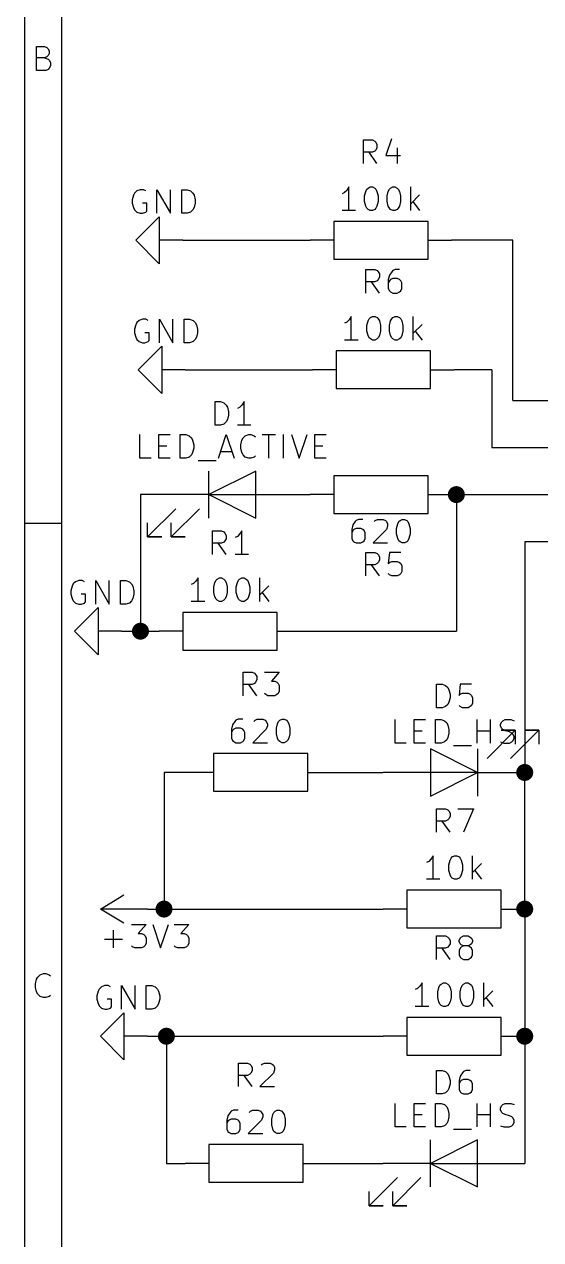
# Model space of a CAD drawing. Extents: x 0.4 to 16.1, y -11.3 to -0.4.
# Drawn here: x 0.394 to 1.489, y -5.852 to -3.271 of the extents above; entities that cross this region are included whole.
import ezdxf

# ---------------------------------------------------------------- set-up
doc = ezdxf.new("R2010")
doc.units = 0
doc.header["$MEASUREMENT"] = 0
for name, color, linetype in [('CYAN2', 4, 'CONTINUOUS'), ('GREEN2', 3, 'CONTINUOUS'), ('RED2', 1, 'CONTINUOUS')]:
    doc.layers.add(name, color=color, linetype=linetype)

msp = doc.modelspace()

# ---------------------------------------------------------------- linework, layer by layer
at = {"layer": 'CYAN2', "linetype": 'CONTINUOUS'}
for p, q in [((1.11309, -3.56696), (1.11309, -3.51696)), ((1.11309, -3.51696), (1.13214, -3.51696)), ((1.13214, -3.51696), (1.1369, -3.51934)), ((1.1369, -3.51934), (1.13928, -3.52172)), ((1.13928, -3.52172), (1.14166, -3.52648)), ((1.14166, -3.53362), (1.13928, -3.53839)), ((1.14166, -3.52648), (1.14166, -3.53362)), ((1.17261, -3.51457), (1.16071, -3.55029)), ((1.18452, -3.53362), (1.18452, -3.56696)), ((1.13214, -3.54315), (1.11309, -3.54315)), ((1.14166, -3.56696), (1.125, -3.54315)), ((1.1369, -3.54076), (1.13214, -3.54315)), ((1.13928, -3.53839), (1.1369, -3.54076)), ((1.16071, -3.55029), (1.19166, -3.55029)), ((0.625028, -3.63452), (0.622646, -3.64404)), ((0.627409, -3.62976), (0.625028, -3.63452)), ((0.632169, -3.625), (0.627409, -3.62976)), ((0.639315, -3.62261), (0.632169, -3.625)), ((0.646457, -3.62261), (0.639315, -3.62261)), ((0.651217, -3.625), (0.646457, -3.62261)), ((0.675028, -3.67261), (0.675028, -3.62261)), ((0.675028, -3.62261), (0.703598, -3.67261)), ((0.703598, -3.67261), (0.703598, -3.62261)), ((0.727409, -3.67261), (0.727409, -3.62261)), ((0.727409, -3.62261), (0.739315, -3.62261)), ((0.739315, -3.62261), (0.746457, -3.625)), ((0.746457, -3.625), (0.751217, -3.62976)), ((0.751217, -3.62976), (0.753598, -3.63452)), ((0.753598, -3.63452), (0.75598, -3.64404)), ((1.07261, -3.62874), (1.06785, -3.63112)), ((1.07737, -3.62398), (1.07261, -3.62874)), ((1.08214, -3.61683), (1.07737, -3.62398)), ((1.08214, -3.66683), (1.08214, -3.61683)), ((1.11547, -3.63588), (1.11785, -3.62636)), ((1.11547, -3.64779), (1.11547, -3.63588)), ((1.11785, -3.62636), (1.12023, -3.62159)), ((1.12023, -3.62159), (1.12261, -3.61922)), ((1.12261, -3.61922), (1.12737, -3.61683)), ((1.12737, -3.61683), (1.13214, -3.61683)), ((1.13214, -3.61683), (1.1369, -3.61922)), ((1.1369, -3.61922), (1.13928, -3.62159)), ((1.13928, -3.62159), (1.14166, -3.62636)), ((1.14166, -3.62636), (1.14404, -3.63588)), ((1.14404, -3.63588), (1.14404, -3.64779)), ((1.16309, -3.63588), (1.16547, -3.62636)), ((1.16309, -3.64779), (1.16309, -3.63588)), ((1.16547, -3.62636), (1.16785, -3.62159)), ((1.16785, -3.62159), (1.17023, -3.61922)), ((1.17023, -3.61922), (1.175, -3.61683)), ((1.175, -3.61683), (1.17976, -3.61683)), ((1.17976, -3.61683), (1.18452, -3.61922)), ((1.18452, -3.61922), (1.1869, -3.62159)), ((1.1869, -3.62159), (1.18928, -3.62636)), ((1.18928, -3.62636), (1.19166, -3.63588)), ((1.19166, -3.63588), (1.19166, -3.64779)), ((1.21309, -3.66683), (1.21309, -3.61683)), ((1.23214, -3.6335), (1.21309, -3.65255)), ((0.622646, -3.64404), (0.622646, -3.65119)), ((0.622646, -3.65119), (0.625028, -3.66071)), ((0.625028, -3.66071), (0.627409, -3.66547)), ((0.653598, -3.65119), (0.644075, -3.65119)), ((0.653598, -3.66785), (0.653598, -3.65119)), ((0.753598, -3.66071), (0.751217, -3.66547)), ((0.75598, -3.65119), (0.753598, -3.66071)), ((0.75598, -3.64404), (0.75598, -3.65119)), ((1.11785, -3.65731), (1.11547, -3.64779)), ((1.12023, -3.66207), (1.11785, -3.65731)), ((1.12261, -3.66445), (1.12023, -3.66207)), ((1.13928, -3.66207), (1.1369, -3.66445)), ((1.14166, -3.65731), (1.13928, -3.66207)), ((1.14404, -3.64779), (1.14166, -3.65731)), ((1.16547, -3.65731), (1.16309, -3.64779)), ((1.16785, -3.66207), (1.16547, -3.65731)), ((1.17023, -3.66445), (1.16785, -3.66207)), ((1.1869, -3.66207), (1.18452, -3.66445)), ((1.18928, -3.65731), (1.1869, -3.66207)), ((1.19166, -3.64779), (1.18928, -3.65731)), ((1.21785, -3.64779), (1.23214, -3.66683)), ((0.627409, -3.66547), (0.632169, -3.67023)), ((0.632169, -3.67023), (0.639315, -3.67261)), ((0.639315, -3.67261), (0.644075, -3.67261)), ((0.644075, -3.67261), (0.651217, -3.67023)), ((0.651217, -3.67023), (0.653598, -3.66785)), ((0.739315, -3.67261), (0.727409, -3.67261)), ((0.746457, -3.67023), (0.739315, -3.67261)), ((0.751217, -3.66547), (0.746457, -3.67023)), ((1.09642, -3.66683), (1.06785, -3.66683)), ((1.12737, -3.66683), (1.12261, -3.66445)), ((1.13214, -3.66683), (1.12737, -3.66683)), ((1.1369, -3.66445), (1.13214, -3.66683)), ((1.175, -3.66683), (1.17023, -3.66445)), ((1.17976, -3.66683), (1.175, -3.66683)), ((1.18452, -3.66445), (1.17976, -3.66683)), ((1.11809, -3.84196), (1.11809, -3.79196)), ((1.11809, -3.79196), (1.13714, -3.79196)), ((1.13714, -3.79196), (1.1419, -3.79434)), ((1.18, -3.79196), (1.17523, -3.79434)), ((1.18952, -3.79196), (1.18, -3.79196)), ((1.13714, -3.81815), (1.11809, -3.81815)), ((1.14666, -3.84196), (1.13, -3.81815)), ((1.1419, -3.81576), (1.13714, -3.81815)), ((1.1419, -3.79434), (1.14428, -3.79672)), ((1.14428, -3.81339), (1.1419, -3.81576)), ((1.14428, -3.79672), (1.14666, -3.80148)), ((1.14666, -3.80862), (1.14428, -3.81339)), ((1.14666, -3.80148), (1.14666, -3.80862)), ((1.16809, -3.80386), (1.16571, -3.81339)), ((1.16571, -3.81339), (1.16571, -3.83243)), ((1.16809, -3.81576), (1.16571, -3.82053)), ((1.17285, -3.79672), (1.16809, -3.80386)), ((1.17047, -3.81339), (1.16809, -3.81576)), ((1.17523, -3.811), (1.17047, -3.81339)), ((1.17523, -3.79434), (1.17285, -3.79672)), ((1.18476, -3.811), (1.17523, -3.811)), ((1.18952, -3.81339), (1.18476, -3.811)), ((1.1919, -3.81576), (1.18952, -3.81339)), ((1.19428, -3.82053), (1.1919, -3.81576)), ((1.16571, -3.83243), (1.16809, -3.83719)), ((1.16809, -3.83719), (1.17047, -3.83957)), ((1.17047, -3.83957), (1.17523, -3.84196)), ((1.17523, -3.84196), (1.18476, -3.84196)), ((1.18476, -3.84196), (1.18952, -3.83957)), ((1.18952, -3.83957), (1.1919, -3.83719)), ((1.1919, -3.83719), (1.19428, -3.83243)), ((1.19428, -3.83243), (1.19428, -3.82053)), ((1.08714, -3.89183), (1.08237, -3.89898)), ((1.08714, -3.94183), (1.08714, -3.89183)), ((1.12285, -3.90136), (1.12523, -3.89659)), ((1.12523, -3.89659), (1.12761, -3.89422)), ((1.12761, -3.89422), (1.13237, -3.89183)), ((1.13237, -3.89183), (1.13714, -3.89183)), ((1.13714, -3.89183), (1.1419, -3.89422)), ((1.1419, -3.89422), (1.14428, -3.89659)), ((1.14428, -3.89659), (1.14666, -3.90136)), ((1.17047, -3.90136), (1.17285, -3.89659)), ((1.17285, -3.89659), (1.17523, -3.89422)), ((1.17523, -3.89422), (1.18, -3.89183)), ((1.18, -3.89183), (1.18476, -3.89183)), ((1.18476, -3.89183), (1.18952, -3.89422)), ((1.18952, -3.89422), (1.1919, -3.89659)), ((1.1919, -3.89659), (1.19428, -3.90136)), ((1.21809, -3.94183), (1.21809, -3.89183)), ((0.630028, -3.90952), (0.627646, -3.91904)), ((0.627646, -3.91904), (0.627646, -3.92619)), ((0.632409, -3.90476), (0.630028, -3.90952)), ((0.637169, -3.9), (0.632409, -3.90476)), ((0.644315, -3.89761), (0.637169, -3.9)), ((0.651457, -3.89761), (0.644315, -3.89761)), ((0.656217, -3.9), (0.651457, -3.89761)), ((0.680028, -3.94761), (0.680028, -3.89761)), ((0.680028, -3.89761), (0.708598, -3.94761)), ((0.708598, -3.94761), (0.708598, -3.89761)), ((0.732409, -3.94761), (0.732409, -3.89761)), ((0.732409, -3.89761), (0.744315, -3.89761)), ((0.744315, -3.89761), (0.751457, -3.9)), ((0.751457, -3.9), (0.756217, -3.90476)), ((0.756217, -3.90476), (0.758598, -3.90952)), ((0.758598, -3.90952), (0.76098, -3.91904)), ((0.76098, -3.91904), (0.76098, -3.92619)), ((1.07761, -3.90374), (1.07285, -3.90612)), ((1.08237, -3.89898), (1.07761, -3.90374)), ((1.12047, -3.91088), (1.12285, -3.90136)), ((1.12047, -3.92279), (1.12047, -3.91088)), ((1.14666, -3.90136), (1.14904, -3.91088)), ((1.14904, -3.91088), (1.14904, -3.92279)), ((1.16809, -3.91088), (1.17047, -3.90136)), ((1.16809, -3.92279), (1.16809, -3.91088)), ((1.19428, -3.90136), (1.19666, -3.91088)), ((1.19666, -3.91088), (1.19666, -3.92279)), ((1.23714, -3.9085), (1.21809, -3.92755)), ((0.627646, -3.92619), (0.630028, -3.93571)), ((0.630028, -3.93571), (0.632409, -3.94047)), ((0.632409, -3.94047), (0.637169, -3.94523)), ((0.637169, -3.94523), (0.644315, -3.94761)), ((0.644315, -3.94761), (0.649075, -3.94761)), ((0.658598, -3.92619), (0.649075, -3.92619)), ((0.649075, -3.94761), (0.656217, -3.94523)), ((0.656217, -3.94523), (0.658598, -3.94285)), ((0.658598, -3.94285), (0.658598, -3.92619)), ((0.744315, -3.94761), (0.732409, -3.94761)), ((0.751457, -3.94523), (0.744315, -3.94761)), ((0.756217, -3.94047), (0.751457, -3.94523)), ((0.758598, -3.93571), (0.756217, -3.94047)), ((0.76098, -3.92619), (0.758598, -3.93571)), ((1.10142, -3.94183), (1.07285, -3.94183)), ((1.12285, -3.93231), (1.12047, -3.92279)), ((1.12523, -3.93707), (1.12285, -3.93231)), ((1.12761, -3.93945), (1.12523, -3.93707)), ((1.13237, -3.94183), (1.12761, -3.93945)), ((1.13714, -3.94183), (1.13237, -3.94183)), ((1.1419, -3.93945), (1.13714, -3.94183)), ((1.14428, -3.93707), (1.1419, -3.93945)), ((1.14666, -3.93231), (1.14428, -3.93707)), ((1.14904, -3.92279), (1.14666, -3.93231)), ((1.17047, -3.93231), (1.16809, -3.92279)), ((1.17285, -3.93707), (1.17047, -3.93231)), ((1.17523, -3.93945), (1.17285, -3.93707)), ((1.18, -3.94183), (1.17523, -3.93945)), ((1.18476, -3.94183), (1.18, -3.94183)), ((1.18952, -3.93945), (1.18476, -3.94183)), ((1.1919, -3.93707), (1.18952, -3.93945)), ((1.19428, -3.93231), (1.1919, -3.93707)), ((1.19666, -3.92279), (1.19428, -3.93231)), ((1.22285, -3.92279), (1.23714, -3.94183)), ((0.798094, -4.12261), (0.798094, -4.07261)), ((0.798094, -4.07261), (0.81, -4.07261)), ((0.81, -4.07261), (0.817142, -4.075)), ((0.817142, -4.075), (0.821902, -4.07976)), ((0.86, -4.07261), (0.855236, -4.07976)), ((0.86, -4.12261), (0.86, -4.07261)), ((0.821902, -4.07976), (0.824283, -4.08452)), ((0.824283, -4.08452), (0.826665, -4.09404)), ((0.826665, -4.10119), (0.824283, -4.11071)), ((0.826665, -4.09404), (0.826665, -4.10119)), ((0.850472, -4.08452), (0.845713, -4.0869)), ((0.855236, -4.07976), (0.850472, -4.08452)), ((0.81, -4.12261), (0.798094, -4.12261)), ((0.817142, -4.12023), (0.81, -4.12261)), ((0.821902, -4.11547), (0.817142, -4.12023)), ((0.824283, -4.11071), (0.821902, -4.11547)), ((0.874283, -4.12261), (0.845713, -4.12261)), ((0.638571, -4.19261), (0.638571, -4.14261)), ((0.679047, -4.19261), (0.679047, -4.14261)), ((0.679047, -4.14261), (0.702854, -4.14261)), ((0.724283, -4.19261), (0.724283, -4.14261)), ((0.724283, -4.14261), (0.736189, -4.14261)), ((0.736189, -4.14261), (0.743331, -4.145)), ((0.743331, -4.145), (0.748094, -4.14976)), ((0.748094, -4.14976), (0.750472, -4.15452)), ((0.750472, -4.15452), (0.752854, -4.16404)), ((0.805236, -4.19261), (0.821902, -4.14261)), ((0.821902, -4.14261), (0.838571, -4.19261)), ((0.852854, -4.16404), (0.855236, -4.15452)), ((0.855236, -4.15452), (0.857618, -4.14976)), ((0.857618, -4.14976), (0.862378, -4.145)), ((0.862378, -4.145), (0.869524, -4.14261)), ((0.869524, -4.14261), (0.874283, -4.14261)), ((0.874283, -4.14261), (0.881425, -4.145)), ((0.881425, -4.145), (0.883807, -4.14737)), ((0.898094, -4.14261), (0.926665, -4.14261)), ((0.912378, -4.19261), (0.912378, -4.14261)), ((0.943331, -4.19261), (0.943331, -4.14261)), ((0.96, -4.14261), (0.976665, -4.19261)), ((0.976665, -4.19261), (0.993331, -4.14261)), ((1.01, -4.19261), (1.01, -4.14261)), ((1.01, -4.14261), (1.03381, -4.14261)), ((0.679047, -4.16642), (0.695713, -4.16642)), ((0.752854, -4.17119), (0.750472, -4.18071)), ((0.752854, -4.16404), (0.752854, -4.17119)), ((0.81, -4.17833), (0.833807, -4.17833)), ((0.852854, -4.17119), (0.852854, -4.16404)), ((0.855236, -4.18071), (0.852854, -4.17119)), ((1.01, -4.16642), (1.02667, -4.16642)), ((0.662378, -4.19261), (0.638571, -4.19261)), ((0.702854, -4.19261), (0.679047, -4.19261)), ((0.736189, -4.19261), (0.724283, -4.19261)), ((0.743331, -4.19023), (0.736189, -4.19261)), ((0.748094, -4.18547), (0.743331, -4.19023)), ((0.750472, -4.18071), (0.748094, -4.18547)), ((0.762378, -4.19737), (0.800472, -4.19737)), ((0.857618, -4.18547), (0.855236, -4.18071)), ((0.862378, -4.19023), (0.857618, -4.18547)), ((0.869524, -4.19261), (0.862378, -4.19023)), ((0.874283, -4.19261), (0.869524, -4.19261)), ((0.881425, -4.19023), (0.874283, -4.19261)), ((0.883807, -4.18785), (0.881425, -4.19023)), ((1.03381, -4.19261), (1.01, -4.19261)), ((1.09047, -4.33452), (1.08809, -4.34405)), ((1.09524, -4.32738), (1.09047, -4.33452)), ((1.09762, -4.325), (1.09524, -4.32738)), ((1.10238, -4.32262), (1.09762, -4.325)), ((1.1119, -4.32262), (1.10238, -4.32262)), ((1.13571, -4.32738), (1.13809, -4.325)), ((1.13809, -4.325), (1.14285, -4.32262)), ((1.14285, -4.32262), (1.15476, -4.32262)), ((1.15476, -4.32262), (1.15952, -4.325)), ((1.15952, -4.325), (1.1619, -4.32738)), ((1.1619, -4.32738), (1.16428, -4.33214)), ((1.16428, -4.33214), (1.16428, -4.3369)), ((1.18333, -4.34167), (1.18571, -4.33214)), ((1.18571, -4.33214), (1.18809, -4.32738)), ((1.18809, -4.32738), (1.19047, -4.325)), ((1.19047, -4.325), (1.19524, -4.32262)), ((1.19524, -4.32262), (1.2, -4.32262)), ((1.2, -4.32262), (1.20476, -4.325)), ((1.20476, -4.325), (1.20714, -4.32738)), ((1.20714, -4.32738), (1.20952, -4.33214)), ((1.20952, -4.33214), (1.2119, -4.34167)), ((0.793091, -4.39696), (0.793091, -4.34696)), ((0.793091, -4.34696), (0.812138, -4.34696)), ((0.812138, -4.34696), (0.816898, -4.34934)), ((0.816898, -4.34934), (0.81928, -4.35172)), ((0.81928, -4.35172), (0.821661, -4.35648)), ((0.821661, -4.35648), (0.821661, -4.36362)), ((0.845469, -4.35886), (0.840709, -4.36124)), ((0.850232, -4.3541), (0.845469, -4.35886)), ((0.854996, -4.34696), (0.850232, -4.3541)), ((0.854996, -4.39696), (0.854996, -4.34696)), ((1.08809, -4.34405), (1.08809, -4.36309)), ((1.09047, -4.34643), (1.08809, -4.35119)), ((1.09285, -4.34405), (1.09047, -4.34643)), ((1.09762, -4.34167), (1.09285, -4.34405)), ((1.10714, -4.34167), (1.09762, -4.34167)), ((1.1119, -4.34405), (1.10714, -4.34167)), ((1.11428, -4.34643), (1.1119, -4.34405)), ((1.11667, -4.35119), (1.11428, -4.34643)), ((1.11667, -4.36309), (1.11667, -4.35119)), ((1.1619, -4.34405), (1.13333, -4.37262)), ((1.16428, -4.3369), (1.1619, -4.34405)), ((1.18333, -4.35357), (1.18333, -4.34167)), ((1.18571, -4.36309), (1.18333, -4.35357)), ((1.2119, -4.35357), (1.20952, -4.36309)), ((1.2119, -4.34167), (1.2119, -4.35357)), ((0.812138, -4.37315), (0.793091, -4.37315)), ((0.821661, -4.39696), (0.804996, -4.37315)), ((0.816898, -4.37076), (0.812138, -4.37315)), ((0.81928, -4.36839), (0.816898, -4.37076)), ((0.821661, -4.36362), (0.81928, -4.36839)), ((1.08809, -4.36309), (1.09047, -4.36785)), ((1.09047, -4.36785), (1.09285, -4.37024)), ((1.09285, -4.37024), (1.09762, -4.37262)), ((1.09762, -4.37262), (1.10714, -4.37262)), ((1.10714, -4.37262), (1.1119, -4.37024)), ((1.1119, -4.37024), (1.11428, -4.36785)), ((1.11428, -4.36785), (1.11667, -4.36309)), ((1.13333, -4.37262), (1.16428, -4.37262)), ((1.18809, -4.36785), (1.18571, -4.36309)), ((1.19047, -4.37024), (1.18809, -4.36785)), ((1.19524, -4.37262), (1.19047, -4.37024)), ((1.2, -4.37262), (1.19524, -4.37262)), ((1.20476, -4.37024), (1.2, -4.37262)), ((1.20714, -4.36785), (1.20476, -4.37024)), ((1.20952, -4.36309), (1.20714, -4.36785)), ((0.86928, -4.39696), (0.840709, -4.39696)), ((1.11809, -4.44262), (1.11809, -4.39262)), ((1.11809, -4.39262), (1.13714, -4.39262)), ((1.13714, -4.39262), (1.1419, -4.395)), ((1.1419, -4.395), (1.14428, -4.39738)), ((1.14428, -4.39738), (1.14666, -4.40214)), ((1.14666, -4.40928), (1.14428, -4.41405)), ((1.14666, -4.40214), (1.14666, -4.40928)), ((1.16809, -4.39262), (1.16571, -4.41643)), ((1.1919, -4.39262), (1.16809, -4.39262)), ((1.16809, -4.41405), (1.17285, -4.41167)), ((1.17285, -4.41167), (1.18476, -4.41167)), ((1.18476, -4.41167), (1.18952, -4.41405)), ((1.13714, -4.41881), (1.11809, -4.41881)), ((1.14666, -4.44262), (1.13, -4.41881)), ((1.1419, -4.41643), (1.13714, -4.41881)), ((1.14428, -4.41405), (1.1419, -4.41643)), ((1.16571, -4.41643), (1.16809, -4.41405)), ((1.16809, -4.44024), (1.16571, -4.43785)), ((1.18952, -4.41405), (1.1919, -4.41643)), ((1.1919, -4.43785), (1.18952, -4.44024)), ((1.1919, -4.41643), (1.19428, -4.42119)), ((1.19428, -4.43309), (1.1919, -4.43785)), ((1.19428, -4.42119), (1.19428, -4.43309)), ((0.497409, -4.45976), (0.495028, -4.46452)), ((0.502169, -4.455), (0.497409, -4.45976)), ((0.509315, -4.45261), (0.502169, -4.455)), ((0.516457, -4.45261), (0.509315, -4.45261)), ((0.521217, -4.455), (0.516457, -4.45261)), ((0.545028, -4.50261), (0.545028, -4.45261)), ((0.545028, -4.45261), (0.573598, -4.50261)), ((0.573598, -4.50261), (0.573598, -4.45261)), ((0.597409, -4.50261), (0.597409, -4.45261)), ((0.597409, -4.45261), (0.609315, -4.45261)), ((0.609315, -4.45261), (0.616457, -4.455)), ((0.616457, -4.455), (0.621217, -4.45976)), ((0.621217, -4.45976), (0.623598, -4.46452)), ((0.752614, -4.45874), (0.74785, -4.46112)), ((0.757374, -4.45398), (0.752614, -4.45874)), ((0.762138, -4.44683), (0.757374, -4.45398)), ((0.762138, -4.49683), (0.762138, -4.44683)), ((0.795469, -4.46588), (0.79785, -4.45636)), ((0.79785, -4.45636), (0.800232, -4.45159)), ((0.800232, -4.45159), (0.802614, -4.44922)), ((0.802614, -4.44922), (0.807374, -4.44683)), ((0.807374, -4.44683), (0.812138, -4.44683)), ((0.812138, -4.44683), (0.816898, -4.44922)), ((0.816898, -4.44922), (0.81928, -4.45159)), ((0.81928, -4.45159), (0.821661, -4.45636)), ((0.821661, -4.45636), (0.824043, -4.46588)), ((0.843091, -4.46588), (0.845469, -4.45636)), ((0.845469, -4.45636), (0.84785, -4.45159)), ((0.84785, -4.45159), (0.850232, -4.44922)), ((0.850232, -4.44922), (0.854996, -4.44683)), ((0.854996, -4.44683), (0.859756, -4.44683)), ((0.859756, -4.44683), (0.86452, -4.44922)), ((0.86452, -4.44922), (0.866898, -4.45159)), ((0.866898, -4.45159), (0.86928, -4.45636)), ((0.86928, -4.45636), (0.871661, -4.46588)), ((0.893091, -4.49683), (0.893091, -4.44683)), ((0.912138, -4.4635), (0.893091, -4.48255)), ((1.17285, -4.44262), (1.16809, -4.44024)), ((1.18476, -4.44262), (1.17285, -4.44262)), ((1.18952, -4.44024), (1.18476, -4.44262)), ((0.495028, -4.46452), (0.492646, -4.47404)), ((0.492646, -4.47404), (0.492646, -4.48119)), ((0.492646, -4.48119), (0.495028, -4.49071)), ((0.523598, -4.48119), (0.514075, -4.48119)), ((0.523598, -4.49785), (0.523598, -4.48119)), ((0.623598, -4.46452), (0.62598, -4.47404)), ((0.62598, -4.48119), (0.623598, -4.49071)), ((0.62598, -4.47404), (0.62598, -4.48119)), ((0.795469, -4.47779), (0.795469, -4.46588)), ((0.79785, -4.48731), (0.795469, -4.47779)), ((0.800232, -4.49207), (0.79785, -4.48731)), ((0.821661, -4.48731), (0.81928, -4.49207)), ((0.824043, -4.47779), (0.821661, -4.48731)), ((0.824043, -4.46588), (0.824043, -4.47779)), ((0.843091, -4.47779), (0.843091, -4.46588)), ((0.845469, -4.48731), (0.843091, -4.47779)), ((0.84785, -4.49207), (0.845469, -4.48731)), ((0.86928, -4.48731), (0.866898, -4.49207)), ((0.871661, -4.47779), (0.86928, -4.48731)), ((0.871661, -4.46588), (0.871661, -4.47779)), ((0.89785, -4.47779), (0.912138, -4.49683)), ((0.495028, -4.49071), (0.497409, -4.49547)), ((0.497409, -4.49547), (0.502169, -4.50023)), ((0.502169, -4.50023), (0.509315, -4.50261)), ((0.509315, -4.50261), (0.514075, -4.50261)), ((0.514075, -4.50261), (0.521217, -4.50023)), ((0.521217, -4.50023), (0.523598, -4.49785)), ((0.609315, -4.50261), (0.597409, -4.50261)), ((0.616457, -4.50023), (0.609315, -4.50261)), ((0.621217, -4.49547), (0.616457, -4.50023)), ((0.623598, -4.49071), (0.621217, -4.49547)), ((0.776421, -4.49683), (0.74785, -4.49683)), ((0.802614, -4.49445), (0.800232, -4.49207)), ((0.807374, -4.49683), (0.802614, -4.49445)), ((0.812138, -4.49683), (0.807374, -4.49683)), ((0.816898, -4.49445), (0.812138, -4.49683)), ((0.81928, -4.49207), (0.816898, -4.49445)), ((0.850232, -4.49445), (0.84785, -4.49207)), ((0.854996, -4.49683), (0.850232, -4.49445)), ((0.859756, -4.49683), (0.854996, -4.49683)), ((0.86452, -4.49445), (0.859756, -4.49683)), ((0.866898, -4.49207), (0.86452, -4.49445)), ((0.858091, -4.69696), (0.858091, -4.64696)), ((0.858091, -4.64696), (0.877138, -4.64696)), ((0.877138, -4.64696), (0.881898, -4.64934)), ((0.881898, -4.67076), (0.877138, -4.67315)), ((0.881898, -4.64934), (0.88428, -4.65172)), ((0.88428, -4.66839), (0.881898, -4.67076)), ((0.88428, -4.65172), (0.886661, -4.65648)), ((0.886661, -4.66362), (0.88428, -4.66839)), ((0.886661, -4.65648), (0.886661, -4.66362)), ((0.903327, -4.64696), (0.93428, -4.64696)), ((0.93428, -4.64696), (0.917614, -4.666)), ((0.917614, -4.666), (0.924756, -4.666)), ((0.924756, -4.666), (0.92952, -4.66839)), ((0.92952, -4.66839), (0.931898, -4.67076)), ((0.931898, -4.67076), (0.93428, -4.67553)), ((0.877138, -4.67315), (0.858091, -4.67315)), ((0.886661, -4.69696), (0.869996, -4.67315)), ((0.905709, -4.69457), (0.903327, -4.69219)), ((0.910469, -4.69696), (0.905709, -4.69457)), ((0.92952, -4.69457), (0.924756, -4.69696)), ((0.931898, -4.69219), (0.92952, -4.69457)), ((0.93428, -4.68743), (0.931898, -4.69219)), ((0.93428, -4.67553), (0.93428, -4.68743)), ((1.26809, -4.72262), (1.26809, -4.67262)), ((1.26809, -4.67262), (1.28, -4.67262)), ((1.28, -4.67262), (1.28714, -4.675)), ((1.28714, -4.675), (1.2919, -4.67976)), ((1.2919, -4.67976), (1.29428, -4.68452)), ((1.29428, -4.68452), (1.29666, -4.69405)), ((1.29666, -4.69405), (1.29666, -4.70119)), ((1.31809, -4.67262), (1.31571, -4.69643)), ((1.31571, -4.69643), (1.31809, -4.69405)), ((1.3419, -4.67262), (1.31809, -4.67262)), ((1.31809, -4.69405), (1.32285, -4.69167)), ((1.32285, -4.69167), (1.33476, -4.69167)), ((1.33476, -4.69167), (1.33952, -4.69405)), ((1.33952, -4.69405), (1.3419, -4.69643)), ((1.3419, -4.69643), (1.34428, -4.70119)), ((0.924756, -4.69696), (0.910469, -4.69696)), ((1.28714, -4.72024), (1.28, -4.72262)), ((1.2919, -4.71547), (1.28714, -4.72024)), ((1.29428, -4.71071), (1.2919, -4.71547)), ((1.29666, -4.70119), (1.29428, -4.71071)), ((1.31809, -4.72024), (1.31571, -4.71785)), ((1.32285, -4.72262), (1.31809, -4.72024)), ((1.33952, -4.72024), (1.33476, -4.72262)), ((1.3419, -4.71785), (1.33952, -4.72024)), ((1.34428, -4.71309), (1.3419, -4.71785)), ((1.34428, -4.70119), (1.34428, -4.71309)), ((0.847378, -4.74683), (0.842618, -4.74922)), ((0.856902, -4.74683), (0.847378, -4.74683)), ((0.883094, -4.74922), (0.887854, -4.74683)), ((0.887854, -4.74683), (0.89976, -4.74683)), ((0.89976, -4.74683), (0.904524, -4.74922)), ((0.935472, -4.74922), (0.940236, -4.74683)), ((0.940236, -4.74683), (0.945, -4.74683)), ((0.945, -4.74683), (0.94976, -4.74922)), ((1.18, -4.79762), (1.18, -4.74762)), ((1.22047, -4.79762), (1.22047, -4.74762)), ((1.22047, -4.74762), (1.24428, -4.74762)), ((1.26571, -4.79762), (1.26571, -4.74762)), ((1.26571, -4.74762), (1.27762, -4.74762)), ((1.28, -4.72262), (1.26809, -4.72262)), ((1.27762, -4.74762), (1.28476, -4.75)), ((1.33476, -4.72262), (1.32285, -4.72262)), ((1.35381, -4.79762), (1.35381, -4.74762)), ((1.38238, -4.79762), (1.38238, -4.74762)), ((1.40857, -4.75), (1.41333, -4.74762)), ((1.41333, -4.74762), (1.42524, -4.74762)), ((1.42524, -4.74762), (1.43238, -4.75)), ((0.835472, -4.75874), (0.833094, -4.76826)), ((0.833094, -4.76826), (0.833094, -4.78731)), ((0.835472, -4.77064), (0.833094, -4.77541)), ((0.840236, -4.75159), (0.835472, -4.75874)), ((0.837854, -4.76826), (0.835472, -4.77064)), ((0.842618, -4.76588), (0.837854, -4.76826)), ((0.842618, -4.74922), (0.840236, -4.75159)), ((0.852142, -4.76588), (0.842618, -4.76588)), ((0.856902, -4.76826), (0.852142, -4.76588)), ((0.859283, -4.77064), (0.856902, -4.76826)), ((0.861665, -4.77541), (0.859283, -4.77064)), ((0.906902, -4.76826), (0.878331, -4.79683)), ((0.880713, -4.75159), (0.883094, -4.74922)), ((0.904524, -4.74922), (0.906902, -4.75159)), ((0.906902, -4.75159), (0.909283, -4.75636)), ((0.909283, -4.76112), (0.906902, -4.76826)), ((0.909283, -4.75636), (0.909283, -4.76112)), ((0.928331, -4.76588), (0.930713, -4.75636)), ((0.928331, -4.77779), (0.928331, -4.76588)), ((0.930713, -4.75636), (0.933094, -4.75159)), ((0.933094, -4.75159), (0.935472, -4.74922)), ((0.94976, -4.74922), (0.952142, -4.75159)), ((0.952142, -4.75159), (0.954524, -4.75636)), ((0.954524, -4.75636), (0.956902, -4.76588)), ((0.956902, -4.76588), (0.956902, -4.77779)), ((1.22047, -4.77143), (1.23714, -4.77143)), ((1.28476, -4.75), (1.28952, -4.75476)), ((1.28952, -4.75476), (1.2919, -4.75952)), ((1.2919, -4.75952), (1.29428, -4.76905)), ((1.29428, -4.76905), (1.29428, -4.77619)), ((1.35381, -4.77143), (1.38238, -4.77143)), ((1.40381, -4.75714), (1.40619, -4.75238)), ((1.40381, -4.7619), (1.40381, -4.75714)), ((1.40619, -4.76667), (1.40381, -4.7619)), ((1.40619, -4.75238), (1.40857, -4.75)), ((1.40857, -4.76905), (1.40619, -4.76667)), ((1.41333, -4.77143), (1.40857, -4.76905)), ((1.42285, -4.77381), (1.41333, -4.77143)), ((1.42762, -4.77619), (1.42285, -4.77381)), ((0.833094, -4.78731), (0.835472, -4.79207)), ((0.835472, -4.79207), (0.837854, -4.79445)), ((0.837854, -4.79445), (0.842618, -4.79683)), ((0.842618, -4.79683), (0.852142, -4.79683)), ((0.852142, -4.79683), (0.856902, -4.79445)), ((0.856902, -4.79445), (0.859283, -4.79207)), ((0.859283, -4.79207), (0.861665, -4.78731)), ((0.861665, -4.78731), (0.861665, -4.77541)), ((0.878331, -4.79683), (0.909283, -4.79683)), ((0.930713, -4.78731), (0.928331, -4.77779)), ((0.933094, -4.79207), (0.930713, -4.78731)), ((0.935472, -4.79445), (0.933094, -4.79207)), ((0.940236, -4.79683), (0.935472, -4.79445)), ((0.945, -4.79683), (0.940236, -4.79683)), ((0.94976, -4.79445), (0.945, -4.79683)), ((0.952142, -4.79207), (0.94976, -4.79445)), ((0.954524, -4.78731), (0.952142, -4.79207)), ((0.956902, -4.77779), (0.954524, -4.78731)), ((1.20381, -4.79762), (1.18, -4.79762)), ((1.24428, -4.79762), (1.22047, -4.79762)), ((1.27762, -4.79762), (1.26571, -4.79762)), ((1.28476, -4.79524), (1.27762, -4.79762)), ((1.28952, -4.79047), (1.28476, -4.79524)), ((1.2919, -4.78571), (1.28952, -4.79047)), ((1.29428, -4.77619), (1.2919, -4.78571)), ((1.40381, -4.79524), (1.41095, -4.79762)), ((1.41095, -4.79762), (1.42285, -4.79762)), ((1.42285, -4.79762), (1.42762, -4.79524)), ((1.43, -4.77857), (1.42762, -4.77619)), ((1.42762, -4.79524), (1.43, -4.79285)), ((1.43238, -4.78333), (1.43, -4.77857)), ((1.43, -4.79285), (1.43238, -4.78809)), ((1.43238, -4.78809), (1.43238, -4.78333)), ((1.30381, -4.80238), (1.3419, -4.80238)), ((1.26809, -4.98696), (1.26809, -4.93696)), ((1.26809, -4.93696), (1.28714, -4.93696)), ((1.28714, -4.93696), (1.2919, -4.93934)), ((1.2919, -4.93934), (1.29428, -4.94172)), ((1.29428, -4.94172), (1.29666, -4.94648)), ((1.29666, -4.95362), (1.29428, -4.95839)), ((1.29666, -4.94648), (1.29666, -4.95362)), ((1.31333, -4.93696), (1.34666, -4.93696)), ((1.34666, -4.93696), (1.32523, -4.98696)), ((1.28714, -4.96315), (1.26809, -4.96315)), ((1.29666, -4.98696), (1.28, -4.96315)), ((1.2919, -4.96076), (1.28714, -4.96315)), ((1.29428, -4.95839), (1.2919, -4.96076)), ((1.25142, -5.04874), (1.24666, -5.05112)), ((1.25619, -5.04398), (1.25142, -5.04874)), ((1.26094, -5.03683), (1.25619, -5.04398)), ((1.26094, -5.08683), (1.26094, -5.03683)), ((1.29428, -5.05588), (1.29666, -5.04636)), ((1.29428, -5.06779), (1.29428, -5.05588)), ((1.29666, -5.04636), (1.29904, -5.04159)), ((1.29904, -5.04159), (1.30142, -5.03922)), ((1.30142, -5.03922), (1.30619, -5.03683)), ((1.30619, -5.03683), (1.31094, -5.03683)), ((1.31094, -5.03683), (1.31571, -5.03922)), ((1.31571, -5.03922), (1.31809, -5.04159)), ((1.31809, -5.04159), (1.32047, -5.04636)), ((1.32047, -5.04636), (1.32285, -5.05588)), ((1.32285, -5.05588), (1.32285, -5.06779)), ((1.34428, -5.08683), (1.34428, -5.03683)), ((1.36333, -5.0535), (1.34428, -5.07255)), ((1.29666, -5.07731), (1.29428, -5.06779)), ((1.29904, -5.08207), (1.29666, -5.07731)), ((1.30142, -5.08445), (1.29904, -5.08207)), ((1.31809, -5.08207), (1.31571, -5.08445)), ((1.32047, -5.07731), (1.31809, -5.08207)), ((1.32285, -5.06779), (1.32047, -5.07731)), ((1.34904, -5.06779), (1.36333, -5.08683)), ((1.27523, -5.08683), (1.24666, -5.08683)), ((1.30619, -5.08683), (1.30142, -5.08445)), ((1.31094, -5.08683), (1.30619, -5.08683)), ((1.31571, -5.08445), (1.31094, -5.08683)), ((0.620921, -5.18262), (0.651874, -5.18262)), ((0.651874, -5.18262), (0.635205, -5.20167)), ((0.666157, -5.18262), (0.682823, -5.23262)), ((0.682823, -5.23262), (0.699492, -5.18262)), ((0.711398, -5.18262), (0.742346, -5.18262)), ((0.742346, -5.18262), (0.725681, -5.20167)), ((0.582823, -5.23262), (0.582823, -5.19452)), ((0.635205, -5.20167), (0.642346, -5.20167)), ((0.642346, -5.20167), (0.64711, -5.20405)), ((0.64711, -5.20405), (0.649492, -5.20643)), ((0.649492, -5.20643), (0.651874, -5.21119)), ((0.651874, -5.21119), (0.651874, -5.22309)), ((0.725681, -5.20167), (0.732823, -5.20167)), ((0.732823, -5.20167), (0.737587, -5.20405)), ((0.737587, -5.20405), (0.739969, -5.20643)), ((0.739969, -5.20643), (0.742346, -5.21119)), ((0.742346, -5.21119), (0.742346, -5.22309)), ((1.26809, -5.25696), (1.26809, -5.20696)), ((1.26809, -5.20696), (1.28714, -5.20696)), ((1.28714, -5.20696), (1.2919, -5.20934)), ((1.2919, -5.20934), (1.29428, -5.21172)), ((1.29428, -5.21172), (1.29666, -5.21648)), ((1.31571, -5.21648), (1.31809, -5.21172)), ((1.31809, -5.21172), (1.32047, -5.20934)), ((1.32047, -5.20934), (1.32523, -5.20696)), ((1.32523, -5.20696), (1.33476, -5.20696)), ((1.33476, -5.20696), (1.33952, -5.20934)), ((1.33952, -5.20934), (1.3419, -5.21172)), ((1.3419, -5.21172), (1.34428, -5.21648)), ((0.563776, -5.21357), (0.601874, -5.21357)), ((0.623299, -5.23024), (0.620921, -5.22785)), ((0.628063, -5.23262), (0.623299, -5.23024)), ((0.642346, -5.23262), (0.628063, -5.23262)), ((0.64711, -5.23024), (0.642346, -5.23262)), ((0.649492, -5.22785), (0.64711, -5.23024)), ((0.651874, -5.22309), (0.649492, -5.22785)), ((0.713776, -5.23024), (0.711398, -5.22785)), ((0.718539, -5.23262), (0.713776, -5.23024)), ((0.732823, -5.23262), (0.718539, -5.23262)), ((0.737587, -5.23024), (0.732823, -5.23262)), ((0.739969, -5.22785), (0.737587, -5.23024)), ((0.742346, -5.22309), (0.739969, -5.22785)), ((1.28714, -5.23315), (1.26809, -5.23315)), ((1.29666, -5.25696), (1.28, -5.23315)), ((1.2919, -5.23076), (1.28714, -5.23315)), ((1.29428, -5.22839), (1.2919, -5.23076)), ((1.29666, -5.22362), (1.29428, -5.22839)), ((1.29666, -5.21648), (1.29666, -5.22362)), ((1.31571, -5.21886), (1.31571, -5.21648)), ((1.31809, -5.22362), (1.31571, -5.21886)), ((1.31809, -5.23315), (1.31571, -5.23791)), ((1.31571, -5.23791), (1.31571, -5.24743)), ((1.32047, -5.226), (1.31809, -5.22362)), ((1.32047, -5.23076), (1.31809, -5.23315)), ((1.32523, -5.22839), (1.32047, -5.226)), ((1.32523, -5.22839), (1.32047, -5.23076)), ((1.33476, -5.22839), (1.32523, -5.22839)), ((1.33952, -5.226), (1.33476, -5.22839)), ((1.33952, -5.23076), (1.33476, -5.22839)), ((1.3419, -5.22362), (1.33952, -5.226)), ((1.3419, -5.23315), (1.33952, -5.23076)), ((1.34428, -5.21886), (1.3419, -5.22362)), ((1.34428, -5.23791), (1.3419, -5.23315)), ((1.34428, -5.21648), (1.34428, -5.21886)), ((1.34428, -5.24743), (1.34428, -5.23791)), ((1.31571, -5.24743), (1.31809, -5.25219)), ((1.31809, -5.25219), (1.32047, -5.25457)), ((1.32047, -5.25457), (1.32523, -5.25696)), ((1.32523, -5.25696), (1.33476, -5.25696)), ((1.33476, -5.25696), (1.33952, -5.25457)), ((1.33952, -5.25457), (1.3419, -5.25219)), ((1.3419, -5.25219), (1.34428, -5.24743)), ((0.557169, -5.315), (0.552409, -5.31976)), ((0.564315, -5.31261), (0.557169, -5.315)), ((0.571457, -5.31261), (0.564315, -5.31261)), ((0.576217, -5.315), (0.571457, -5.31261)), ((0.600028, -5.36261), (0.600028, -5.31261)), ((0.600028, -5.31261), (0.628598, -5.36261)), ((0.628598, -5.36261), (0.628598, -5.31261)), ((0.652409, -5.36261), (0.652409, -5.31261)), ((0.652409, -5.31261), (0.664315, -5.31261)), ((0.664315, -5.31261), (0.671457, -5.315)), ((0.671457, -5.315), (0.676217, -5.31976)), ((1.23237, -5.31398), (1.22761, -5.31874)), ((1.23714, -5.30683), (1.23237, -5.31398)), ((1.23714, -5.35683), (1.23714, -5.30683)), ((1.27285, -5.31636), (1.27523, -5.31159)), ((1.27523, -5.31159), (1.27761, -5.30922)), ((1.27761, -5.30922), (1.28237, -5.30683)), ((1.28237, -5.30683), (1.28714, -5.30683)), ((1.28714, -5.30683), (1.2919, -5.30922)), ((1.2919, -5.30922), (1.29428, -5.31159)), ((1.29428, -5.31159), (1.29666, -5.31636)), ((1.32047, -5.31636), (1.32285, -5.31159)), ((1.32285, -5.31159), (1.32523, -5.30922)), ((1.32523, -5.30922), (1.33, -5.30683)), ((1.33, -5.30683), (1.33476, -5.30683)), ((1.33476, -5.30683), (1.33952, -5.30922)), ((1.33952, -5.30922), (1.3419, -5.31159)), ((1.3419, -5.31159), (1.34428, -5.31636)), ((1.36809, -5.35683), (1.36809, -5.30683)), ((0.550028, -5.32452), (0.547646, -5.33404)), ((0.547646, -5.33404), (0.547646, -5.34119)), ((0.547646, -5.34119), (0.550028, -5.35071)), ((0.552409, -5.31976), (0.550028, -5.32452)), ((0.578598, -5.34119), (0.569075, -5.34119)), ((0.578598, -5.35785), (0.578598, -5.34119)), ((0.676217, -5.31976), (0.678598, -5.32452)), ((0.678598, -5.32452), (0.68098, -5.33404)), ((0.68098, -5.34119), (0.678598, -5.35071)), ((0.68098, -5.33404), (0.68098, -5.34119)), ((1.22761, -5.31874), (1.22285, -5.32112)), ((1.27047, -5.32588), (1.27285, -5.31636)), ((1.27047, -5.33779), (1.27047, -5.32588)), ((1.27285, -5.34731), (1.27047, -5.33779)), ((1.29666, -5.31636), (1.29904, -5.32588)), ((1.29904, -5.33779), (1.29666, -5.34731)), ((1.29904, -5.32588), (1.29904, -5.33779)), ((1.31809, -5.32588), (1.32047, -5.31636)), ((1.31809, -5.33779), (1.31809, -5.32588)), ((1.32047, -5.34731), (1.31809, -5.33779)), ((1.34428, -5.31636), (1.34666, -5.32588)), ((1.34666, -5.33779), (1.34428, -5.34731)), ((1.34666, -5.32588), (1.34666, -5.33779)), ((1.38714, -5.3235), (1.36809, -5.34255)), ((1.37285, -5.33779), (1.38714, -5.35683)), ((0.550028, -5.35071), (0.552409, -5.35547)), ((0.552409, -5.35547), (0.557169, -5.36023)), ((0.557169, -5.36023), (0.564315, -5.36261)), ((0.564315, -5.36261), (0.569075, -5.36261)), ((0.569075, -5.36261), (0.576217, -5.36023)), ((0.576217, -5.36023), (0.578598, -5.35785)), ((0.664315, -5.36261), (0.652409, -5.36261)), ((0.671457, -5.36023), (0.664315, -5.36261)), ((0.676217, -5.35547), (0.671457, -5.36023)), ((0.678598, -5.35071), (0.676217, -5.35547)), ((1.25142, -5.35683), (1.22285, -5.35683)), ((1.27523, -5.35207), (1.27285, -5.34731)), ((1.27761, -5.35445), (1.27523, -5.35207)), ((1.28237, -5.35683), (1.27761, -5.35445)), ((1.28714, -5.35683), (1.28237, -5.35683)), ((1.2919, -5.35445), (1.28714, -5.35683)), ((1.29428, -5.35207), (1.2919, -5.35445)), ((1.29666, -5.34731), (1.29428, -5.35207)), ((1.32285, -5.35207), (1.32047, -5.34731)), ((1.32523, -5.35445), (1.32285, -5.35207)), ((1.33, -5.35683), (1.32523, -5.35445)), ((1.33476, -5.35683), (1.33, -5.35683)), ((1.33952, -5.35445), (1.33476, -5.35683)), ((1.3419, -5.35207), (1.33952, -5.35445)), ((1.34428, -5.34731), (1.3419, -5.35207)), ((0.848091, -5.52696), (0.848091, -5.47696)), ((0.848091, -5.47696), (0.867138, -5.47696)), ((0.867138, -5.47696), (0.871898, -5.47934)), ((0.871898, -5.47934), (0.87428, -5.48172)), ((0.87428, -5.48172), (0.876661, -5.48648)), ((0.876661, -5.49362), (0.87428, -5.49839)), ((0.876661, -5.48648), (0.876661, -5.49362)), ((0.895709, -5.48172), (0.898091, -5.47934)), ((0.898091, -5.47934), (0.90285, -5.47696)), ((0.90285, -5.47696), (0.914756, -5.47696)), ((0.914756, -5.47696), (0.91952, -5.47934)), ((0.91952, -5.47934), (0.921898, -5.48172)), ((0.921898, -5.48172), (0.92428, -5.48648)), ((0.92428, -5.49124), (0.921898, -5.49839)), ((0.92428, -5.48648), (0.92428, -5.49124)), ((1.26809, -5.54261), (1.26809, -5.49261)), ((1.26809, -5.49261), (1.28, -5.49261)), ((1.28, -5.49261), (1.28714, -5.495)), ((1.28714, -5.495), (1.2919, -5.49976)), ((1.32524, -5.495), (1.32285, -5.49737)), ((1.33, -5.49261), (1.32524, -5.495)), ((1.33952, -5.49261), (1.33, -5.49261)), ((0.867138, -5.50315), (0.848091, -5.50315)), ((0.876661, -5.52696), (0.859996, -5.50315)), ((0.871898, -5.50076), (0.867138, -5.50315)), ((0.87428, -5.49839), (0.871898, -5.50076)), ((0.921898, -5.49839), (0.893327, -5.52696)), ((1.2919, -5.49976), (1.29428, -5.50452)), ((1.29428, -5.50452), (1.29667, -5.51404)), ((1.29667, -5.52119), (1.29428, -5.53071)), ((1.29667, -5.51404), (1.29667, -5.52119)), ((1.31809, -5.50452), (1.31571, -5.51404)), ((1.31571, -5.51404), (1.31571, -5.53309)), ((1.31809, -5.51642), (1.31571, -5.52119)), ((1.32285, -5.49737), (1.31809, -5.50452)), ((1.32047, -5.51404), (1.31809, -5.51642)), ((1.32524, -5.51166), (1.32047, -5.51404)), ((1.33476, -5.51166), (1.32524, -5.51166)), ((1.33952, -5.51404), (1.33476, -5.51166)), ((1.3419, -5.51642), (1.33952, -5.51404)), ((1.34428, -5.52119), (1.3419, -5.51642)), ((1.34428, -5.53309), (1.34428, -5.52119)), ((0.893327, -5.52696), (0.92428, -5.52696)), ((1.28, -5.54261), (1.26809, -5.54261)), ((1.28714, -5.54023), (1.28, -5.54261)), ((1.2919, -5.53547), (1.28714, -5.54023)), ((1.29428, -5.53071), (1.2919, -5.53547)), ((1.31571, -5.53309), (1.31809, -5.53785)), ((1.31809, -5.53785), (1.32047, -5.54023)), ((1.32047, -5.54023), (1.32524, -5.54261)), ((1.32524, -5.54261), (1.33476, -5.54261)), ((1.33476, -5.54261), (1.33952, -5.54023)), ((1.33952, -5.54023), (1.3419, -5.53785)), ((1.3419, -5.53785), (1.34428, -5.53309)), ((1.18, -5.61261), (1.18, -5.56261)), ((1.22047, -5.61261), (1.22047, -5.56261)), ((1.22047, -5.56261), (1.24428, -5.56261)), ((1.26571, -5.61261), (1.26571, -5.56261)), ((1.26571, -5.56261), (1.27762, -5.56261)), ((1.27762, -5.56261), (1.28476, -5.565)), ((1.28476, -5.565), (1.28952, -5.56976)), ((1.28952, -5.56976), (1.2919, -5.57452)), ((1.35381, -5.61261), (1.35381, -5.56261)), ((1.38238, -5.61261), (1.38238, -5.56261)), ((1.40381, -5.57214), (1.40619, -5.56737)), ((1.40381, -5.5769), (1.40381, -5.57214)), ((1.40619, -5.56737), (1.40857, -5.565)), ((1.40857, -5.565), (1.41333, -5.56261)), ((1.41333, -5.56261), (1.42524, -5.56261)), ((1.42524, -5.56261), (1.43238, -5.565)), ((0.825472, -5.58874), (0.823094, -5.59826)), ((0.823094, -5.59826), (0.823094, -5.61731)), ((0.830236, -5.58159), (0.825472, -5.58874)), ((0.827854, -5.59826), (0.825472, -5.60064)), ((0.832618, -5.59588), (0.827854, -5.59826)), ((0.832618, -5.57922), (0.830236, -5.58159)), ((0.837378, -5.57683), (0.832618, -5.57922)), ((0.842142, -5.59588), (0.832618, -5.59588)), ((0.846902, -5.57683), (0.837378, -5.57683)), ((0.846902, -5.59826), (0.842142, -5.59588)), ((0.849283, -5.60064), (0.846902, -5.59826)), ((0.896902, -5.59826), (0.868331, -5.62683)), ((0.870713, -5.58159), (0.873094, -5.57922)), ((0.873094, -5.57922), (0.877854, -5.57683)), ((0.877854, -5.57683), (0.88976, -5.57683)), ((0.88976, -5.57683), (0.894524, -5.57922)), ((0.894524, -5.57922), (0.896902, -5.58159)), ((0.896902, -5.58159), (0.899283, -5.58636)), ((0.899283, -5.59112), (0.896902, -5.59826)), ((0.899283, -5.58636), (0.899283, -5.59112)), ((0.918331, -5.59588), (0.920713, -5.58636)), ((0.918331, -5.60779), (0.918331, -5.59588)), ((0.920713, -5.58636), (0.923094, -5.58159)), ((0.923094, -5.58159), (0.925472, -5.57922)), ((0.925472, -5.57922), (0.930236, -5.57683)), ((0.930236, -5.57683), (0.935, -5.57683)), ((0.935, -5.57683), (0.93976, -5.57922)), ((0.93976, -5.57922), (0.942142, -5.58159)), ((0.942142, -5.58159), (0.944524, -5.58636)), ((0.944524, -5.58636), (0.946902, -5.59588)), ((0.946902, -5.59588), (0.946902, -5.60779)), ((1.22047, -5.58642), (1.23714, -5.58642)), ((1.2919, -5.57452), (1.29428, -5.58404)), ((1.29428, -5.59119), (1.2919, -5.60071)), ((1.29428, -5.58404), (1.29428, -5.59119)), ((1.35381, -5.58642), (1.38238, -5.58642)), ((1.40619, -5.58166), (1.40381, -5.5769)), ((1.40857, -5.58404), (1.40619, -5.58166)), ((1.41333, -5.58642), (1.40857, -5.58404)), ((1.42285, -5.5888), (1.41333, -5.58642)), ((1.42762, -5.59119), (1.42285, -5.5888)), ((1.43, -5.59357), (1.42762, -5.59119)), ((1.43238, -5.59833), (1.43, -5.59357)), ((1.43238, -5.60309), (1.43238, -5.59833)), ((0.825472, -5.60064), (0.823094, -5.60541)), ((0.823094, -5.61731), (0.825472, -5.62207)), ((0.825472, -5.62207), (0.827854, -5.62445)), ((0.827854, -5.62445), (0.832618, -5.62683)), ((0.842142, -5.62683), (0.846902, -5.62445)), ((0.846902, -5.62445), (0.849283, -5.62207)), ((0.851665, -5.60541), (0.849283, -5.60064)), ((0.849283, -5.62207), (0.851665, -5.61731)), ((0.851665, -5.61731), (0.851665, -5.60541)), ((0.920713, -5.61731), (0.918331, -5.60779)), ((0.923094, -5.62207), (0.920713, -5.61731)), ((0.925472, -5.62445), (0.923094, -5.62207)), ((0.930236, -5.62683), (0.925472, -5.62445)), ((0.93976, -5.62445), (0.935, -5.62683)), ((0.942142, -5.62207), (0.93976, -5.62445)), ((0.944524, -5.61731), (0.942142, -5.62207)), ((0.946902, -5.60779), (0.944524, -5.61731)), ((1.20381, -5.61261), (1.18, -5.61261)), ((1.24428, -5.61261), (1.22047, -5.61261)), ((1.27762, -5.61261), (1.26571, -5.61261)), ((1.28476, -5.61023), (1.27762, -5.61261)), ((1.28952, -5.60547), (1.28476, -5.61023)), ((1.2919, -5.60071), (1.28952, -5.60547)), ((1.30381, -5.61737), (1.3419, -5.61737)), ((1.40381, -5.61023), (1.41095, -5.61261)), ((1.41095, -5.61261), (1.42285, -5.61261)), ((1.42285, -5.61261), (1.42762, -5.61023)), ((1.42762, -5.61023), (1.43, -5.60785)), ((1.43, -5.60785), (1.43238, -5.60309)), ((0.832618, -5.62683), (0.842142, -5.62683)), ((0.868331, -5.62683), (0.899283, -5.62683)), ((0.935, -5.62683), (0.930236, -5.62683))]:
    msp.add_line(p, q, dxfattribs=at)
at = {"layer": 'GREEN2', "linetype": 'CONTINUOUS'}
for p, q in [((0.73, -3.73), (1, -3.73)), ((1.43, -3.73), (1.3, -3.73)), ((1.43, -4.07), (1.43, -3.73)), ((0.735, -4.005), (1.005, -4.005)), ((1.385, -4.005), (1.305, -4.005)), ((1.385, -4.005), (1.385, -4.17)), ((1.43, -4.07), (2.66, -4.07)), ((1.385, -4.17), (2.56, -4.17)), ((0.685, -4.27), (0.64, -4.27)), ((0.64, -4.27), (0.64, -4.56)), ((0.985, -4.27), (1, -4.27)), ((1.3, -4.27), (1.31, -4.27)), ((1.31, -4.27), (2.75, -4.27)), ((1.31, -4.27), (1.31, -4.56)), ((2.75, -4.37), (1.455, -4.37)), ((1.455, -4.37), (1.455, -4.86)), ((0.6, -4.56), (0.64, -4.56)), ((0.64, -4.56), (0.68, -4.56)), ((0.98, -4.56), (1.31, -4.56)), ((0.745, -4.86), (0.69, -4.86)), ((0.69, -4.86), (0.69, -5.15)), ((1.045, -4.86), (1.155, -4.86)), ((1.455, -5.15), (1.455, -4.86)), ((0.655, -5.15), (0.69, -5.15)), ((0.69, -5.15), (1.155, -5.15)), ((1.455, -5.15), (1.455, -5.42)), ((0.655, -5.42), (0.695, -5.42)), ((0.695, -5.42), (0.695, -5.69)), ((0.695, -5.42), (1.155, -5.42)), ((1.455, -5.42), (1.455, -5.69)), ((0.695, -5.69), (0.735, -5.69)), ((1.035, -5.69), (1.155, -5.69))]:
    msp.add_line(p, q, dxfattribs=at)
at = {"layer": 'GREEN2', "const_width": 0.018}
for points in [[(1.301, -4.27, 1), (1.319, -4.27, 1)], [(0.631, -4.56, 1), (0.649, -4.56, 1)], [(1.446, -4.86, 1), (1.464, -4.86, 1)], [(0.681, -5.15, 1), (0.699, -5.15, 1)], [(1.446, -5.15, 1), (1.464, -5.15, 1)], [(0.686, -5.42, 1), (0.704, -5.42, 1)], [(1.446, -5.42, 1), (1.464, -5.42, 1)]]:
    msp.add_lwpolyline(points, format="xyb", close=True, dxfattribs=at)
at = {"layer": 'RED2', "linetype": 'CONTINUOUS'}
for p, q in [((0.393701, -0.393701), (0.393701, -11.2993)), ((0.472441, -0.472441), (0.472441, -11.2206)), ((0.419665, -3.36961), (0.419665, -3.31843)), ((0.419665, -3.31843), (0.436724, -3.31843)), ((0.436724, -3.31843), (0.441598, -3.32087)), ((0.441598, -3.32087), (0.444035, -3.3233)), ((0.444035, -3.3233), (0.446472, -3.32818)), ((0.446472, -3.32818), (0.446472, -3.33305)), ((0.436724, -3.3428), (0.419665, -3.3428)), ((0.441598, -3.34036), (0.436724, -3.3428)), ((0.436724, -3.3428), (0.444035, -3.34524)), ((0.444035, -3.33793), (0.441598, -3.34036)), ((0.446472, -3.33305), (0.444035, -3.33793)), ((0.444035, -3.34524), (0.446472, -3.34767)), ((0.446472, -3.34767), (0.448909, -3.35255)), ((0.448909, -3.35255), (0.448909, -3.35986)), ((0.439161, -3.36961), (0.419665, -3.36961)), ((0.444035, -3.36717), (0.439161, -3.36961)), ((0.446472, -3.36473), (0.444035, -3.36717)), ((0.448909, -3.35986), (0.446472, -3.36473)), ((0.63, -3.73), (0.68, -3.68)), ((0.68, -3.68), (0.68, -3.73)), ((1.25, -3.69), (1.05, -3.69)), ((1.05, -3.69), (1.05, -3.77)), ((1.25, -3.77), (1.25, -3.69)), ((0.68, -3.78), (0.63, -3.73)), ((0.73, -3.73), (0.68, -3.73)), ((0.68, -3.73), (0.68, -3.78)), ((1.05, -3.73), (1, -3.73)), ((1.25, -3.73), (1.3, -3.73)), ((1.05, -3.77), (1.25, -3.77)), ((0.635, -4.005), (0.685, -3.955)), ((0.685, -3.955), (0.685, -4.005)), ((1.255, -3.965), (1.055, -3.965)), ((1.055, -3.965), (1.055, -4.045)), ((1.255, -4.045), (1.255, -3.965)), ((0.685, -4.055), (0.635, -4.005)), ((0.735, -4.005), (0.685, -4.005)), ((0.685, -4.005), (0.685, -4.055)), ((1.055, -4.005), (1.005, -4.005)), ((1.255, -4.005), (1.305, -4.005)), ((1.055, -4.045), (1.255, -4.045)), ((0.785, -4.32), (0.785, -4.22)), ((0.885, -4.22), (0.785, -4.27)), ((0.885, -4.32), (0.885, -4.22)), ((1.25, -4.23), (1.05, -4.23)), ((1.05, -4.23), (1.05, -4.31)), ((1.25, -4.31), (1.25, -4.23)), ((0.785, -4.27), (0.685, -4.27)), ((0.785, -4.27), (0.885, -4.27)), ((0.785, -4.27), (0.885, -4.32)), ((0.885, -4.27), (0.985, -4.27)), ((1.05, -4.27), (1, -4.27)), ((1.25, -4.27), (1.3, -4.27)), ((0.715, -4.3), (0.655, -4.36)), ((0.765, -4.3), (0.705, -4.36)), ((0.393701, -4.33071), (0.472441, -4.33071)), ((0.655, -4.36), (0.655, -4.33)), ((0.705, -4.36), (0.705, -4.33)), ((1.05, -4.31), (1.25, -4.31)), ((0.655, -4.36), (0.685, -4.36)), ((0.685, -4.36), (0.655, -4.36)), ((0.705, -4.36), (0.735, -4.36)), ((0.735, -4.36), (0.705, -4.36)), ((0.5, -4.56), (0.55, -4.51)), ((0.55, -4.51), (0.55, -4.56)), ((0.93, -4.52), (0.73, -4.52)), ((0.73, -4.52), (0.73, -4.6)), ((0.93, -4.6), (0.93, -4.52)), ((0.55, -4.61), (0.5, -4.56)), ((0.6, -4.56), (0.55, -4.56)), ((0.55, -4.56), (0.55, -4.61)), ((0.73, -4.56), (0.68, -4.56)), ((0.93, -4.56), (0.98, -4.56)), ((0.73, -4.6), (0.93, -4.6)), ((1.375, -4.83), (1.435, -4.77)), ((1.435, -4.77), (1.405, -4.77)), ((1.405, -4.77), (1.435, -4.77)), ((1.425, -4.83), (1.485, -4.77)), ((1.435, -4.77), (1.435, -4.8)), ((1.485, -4.77), (1.455, -4.77)), ((1.455, -4.77), (1.485, -4.77)), ((1.485, -4.77), (1.485, -4.8)), ((0.995, -4.82), (0.795, -4.82)), ((0.795, -4.82), (0.795, -4.9)), ((0.995, -4.9), (0.995, -4.82)), ((1.255, -4.81), (1.255, -4.91)), ((1.355, -4.86), (1.255, -4.81)), ((1.355, -4.81), (1.355, -4.91)), ((0.795, -4.86), (0.745, -4.86)), ((0.995, -4.86), (1.045, -4.86)), ((1.255, -4.86), (1.155, -4.86)), ((1.355, -4.86), (1.255, -4.86)), ((1.255, -4.91), (1.355, -4.86)), ((1.355, -4.86), (1.455, -4.86)), ((0.795, -4.9), (0.995, -4.9)), ((0.555, -5.15), (0.605, -5.12)), ((1.405, -5.11), (1.205, -5.11)), ((1.205, -5.11), (1.205, -5.19)), ((1.405, -5.19), (1.405, -5.11)), ((0.605, -5.18), (0.555, -5.15)), ((0.655, -5.15), (0.555, -5.15)), ((1.205, -5.15), (1.155, -5.15)), ((1.405, -5.15), (1.455, -5.15)), ((1.205, -5.19), (1.405, -5.19)), ((0.422102, -5.29424), (0.426976, -5.28937)), ((0.426976, -5.28937), (0.434287, -5.28693)), ((0.434287, -5.28693), (0.439161, -5.28693)), ((0.439161, -5.28693), (0.446472, -5.28937)), ((0.446472, -5.28937), (0.448909, -5.29181)), ((0.417228, -5.30887), (0.419665, -5.29912)), ((0.417228, -5.31618), (0.417228, -5.30887)), ((0.419665, -5.29912), (0.422102, -5.29424)), ((0.419665, -5.32593), (0.417228, -5.31618)), ((0.422102, -5.3308), (0.419665, -5.32593)), ((0.426976, -5.33567), (0.422102, -5.3308)), ((0.434287, -5.33811), (0.426976, -5.33567)), ((0.439161, -5.33811), (0.434287, -5.33811)), ((0.446472, -5.33567), (0.439161, -5.33811)), ((0.448909, -5.33324), (0.446472, -5.33567)), ((0.555, -5.42), (0.605, -5.37)), ((0.605, -5.37), (0.605, -5.42)), ((1.405, -5.38), (1.205, -5.38)), ((1.205, -5.38), (1.205, -5.46)), ((1.405, -5.46), (1.405, -5.38)), ((0.605, -5.47), (0.555, -5.42)), ((0.655, -5.42), (0.605, -5.42)), ((0.605, -5.42), (0.605, -5.47)), ((1.205, -5.42), (1.155, -5.42)), ((1.405, -5.42), (1.455, -5.42)), ((1.205, -5.46), (1.405, -5.46)), ((0.985, -5.65), (0.785, -5.65)), ((0.785, -5.65), (0.785, -5.73)), ((0.985, -5.73), (0.985, -5.65)), ((1.255, -5.74), (1.255, -5.64)), ((1.355, -5.64), (1.255, -5.69)), ((1.355, -5.74), (1.355, -5.64)), ((0.785, -5.69), (0.735, -5.69)), ((0.985, -5.69), (1.035, -5.69)), ((1.255, -5.69), (1.155, -5.69)), ((1.255, -5.69), (1.355, -5.69)), ((1.255, -5.69), (1.355, -5.74)), ((1.355, -5.69), (1.455, -5.69)), ((1.185, -5.72), (1.125, -5.78)), ((1.235, -5.72), (1.175, -5.78)), ((0.785, -5.73), (0.985, -5.73)), ((1.125, -5.78), (1.125, -5.75)), ((1.175, -5.78), (1.175, -5.75)), ((1.125, -5.78), (1.155, -5.78)), ((1.155, -5.78), (1.125, -5.78)), ((1.175, -5.78), (1.205, -5.78)), ((1.205, -5.78), (1.175, -5.78))]:
    msp.add_line(p, q, dxfattribs=at)

doc.saveas('drawing.dxf')
